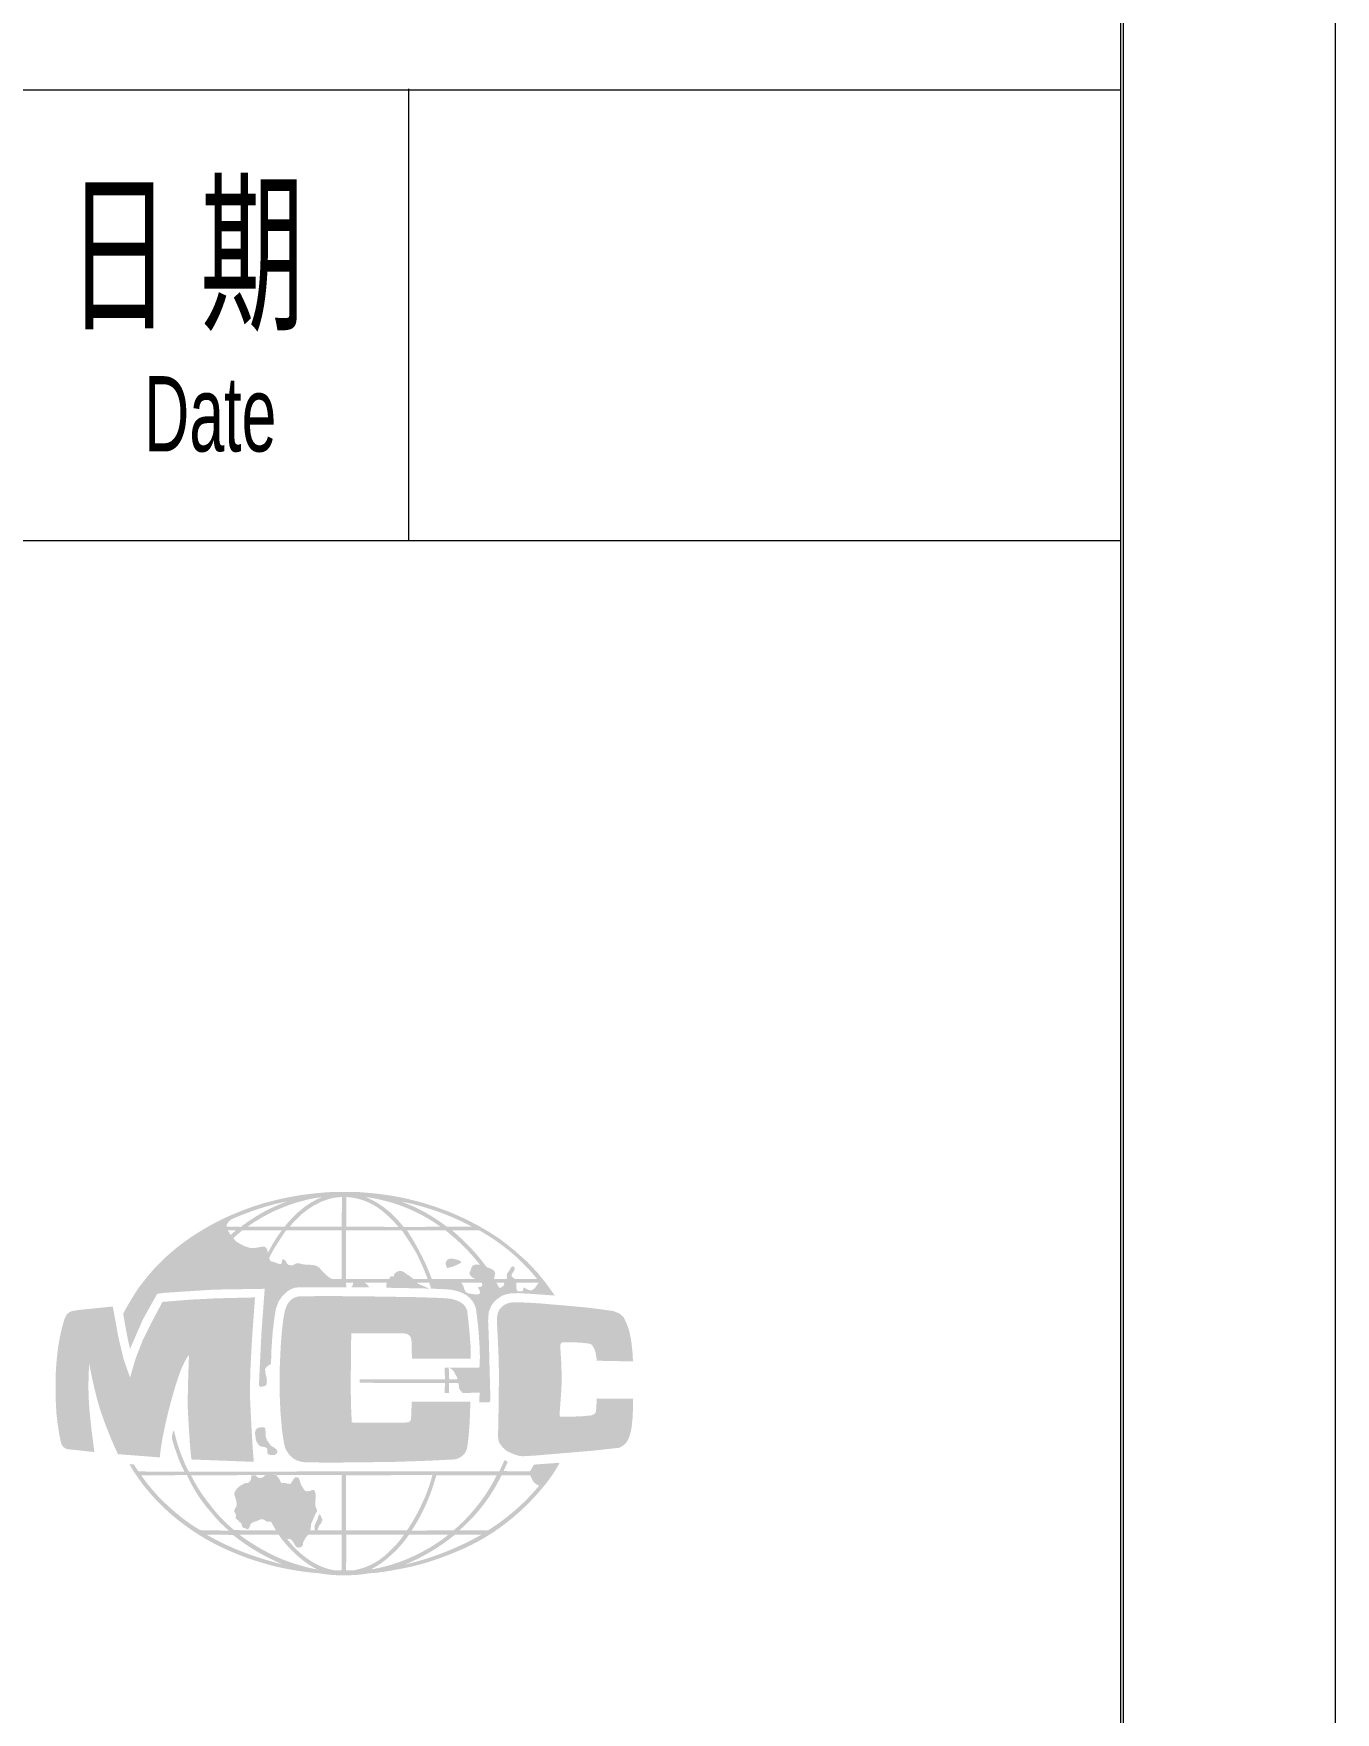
# Model space of a CAD drawing. Header units: millimetres. Extents: x 60 to 14975, y 125 to 10625.
# Drawn here: x 14213 to 14975, y 4784 to 5767 of the extents above; entities that cross this region are included whole.
import ezdxf

# ---------------------------------------------------------------- set-up
doc = ezdxf.new("R2010")
doc.units = ezdxf.units.MM
doc.linetypes.add('XKITLINE00', pattern=[0])
doc.layers.add('DrawingSheet', color=5, linetype='Continuous', lineweight=0)
doc.layers.add('OtherObjectType', color=1, linetype='Continuous', lineweight=0)
doc.styles.add('$TD_AUDIT_GENERATED_(1C8)', font='ARIAL.TTF')

# ---------------------------------------------------------------- blocks, each defined once
blk = doc.blocks.new('*A3')
at = {"layer": 'DrawingSheet', "color": 5, "linetype": 'XKITLINE00', "lineweight": 0}
blk.add_line((14975, 125), (14975, 10625), dxfattribs=at)
blk = doc.blocks.new('*A5')
at = {"layer": 'OtherObjectType'}
for color, points in [(7, [(14423.15, 5071.87), (14422.59, 5072.45), (14422.01, 5073.02), (14421.43, 5073.58), (14420.85, 5074.14), (14420.25, 5074.69), (14419.65, 5075.24), (14419.05, 5075.77), (14418.44, 5076.3), (14417.82, 5076.82), (14416.63, 5077.8), (14416.05, 5078.25), (14415.46, 5078.69), (14414.87, 5079.12), (14414.27, 5079.53), (14413.66, 5079.94), (14413.04, 5080.33), (14412.41, 5080.7), (14411.78, 5081.07), (14411.14, 5081.42), (14410.49, 5081.76), (14409.84, 5082.09), (14409.18, 5082.4), (14408.52, 5082.7), (14407.85, 5082.99), (14407.17, 5083.26), (14406.49, 5083.52), (14405.8, 5083.77), (14405.11, 5084), (14404.41, 5084.22), (14403.72, 5084.42), (14403.01, 5084.61), (14402.3, 5084.79), (14401.59, 5084.95), (14400.88, 5085.1), (14400.16, 5085.23), (14399.45, 5085.35), (14398.72, 5085.45), (14398, 5085.54), (14397.28, 5085.61), (14396.55, 5085.67), (14395.83, 5085.72), (14444.52, 5075.27), (14445.84, 5074.47), (14447.16, 5073.64), (14448.47, 5072.8), (14449.76, 5071.94), (14451.04, 5071.06), (14452.3, 5070.16), (14453.56, 5069.24), (14454.79, 5068.3), (14469.47, 5068.31), (14473.8, 5066.14), (14457.88, 5066.17), (14458.71, 5065.46), (14459.53, 5064.74), (14460.35, 5064.01), (14461.16, 5063.28), (14461.97, 5062.54), (14462.77, 5061.8), (14463.57, 5061.05), (14464.36, 5060.29), (14465.15, 5059.53), (14465.93, 5058.76), (14466.7, 5057.99), (14467.47, 5057.21), (14468.23, 5056.42), (14468.99, 5055.63), (14469.74, 5054.83), (14470.48, 5054.03), (14471.48, 5052.9), (14472.47, 5051.76), (14473.44, 5050.61), (14474.39, 5049.45), (14475.34, 5048.27), (14476.27, 5047.08), (14477.18, 5045.88), (14478.08, 5044.67), (14475.09, 5035.52), (14463.25, 5035.52), (14464.37, 5033.67), (14465.11, 5031.37), (14465.79, 5030.23), (14466.68, 5029.5), (14468.05, 5029.17), (14470.87, 5028.73), (14466.43, 5028.11), (14464.31, 5029.31), (14461.81, 5030.32), (14458.1, 5031.3), (14454.45, 5031.65), (14451.79, 5031.79), (14448.46, 5031.93), (14445.59, 5032), (14444.43, 5035.5), (14437.16, 5035.51), (14437.7, 5035.07), (14438.6, 5034.56), (14439.36, 5034.23), (14440.23, 5033.95), (14443.79, 5032.39), (14444.84, 5032.06), (14438.69, 5032.21), (14419.31, 5032.58), (14419.33, 5033.96), (14419.45, 5034.88), (14419.67, 5035.51), (14406.66, 5035.51), (14407.64, 5034.81), (14408.69, 5033.79), (14409.29, 5032.8), (14398.7, 5032.86), (14399.25, 5033.29), (14399.61, 5033.95), (14400, 5035.53), (14395.81, 5035.49), (14395.85, 5032.85), (14369.94, 5032.87), (14367.74, 5032.79), (14365.78, 5032.56), (14363.74, 5031.87), (14361.86, 5030.72), (14359.67, 5028.96), (14358.08, 5027.2), (14356.27, 5024.52), (14354.61, 5019.98), (14353.78, 5014.7), (14352.8, 5006.72), (14352.12, 4997.13), (14351.82, 4987.94), (14350.16, 4986.95), (14349.1, 4986.03), (14348.35, 4984.95), (14348.58, 4982.57), (14349.1, 4980.5), (14349.41, 4978.2), (14349.25, 4976.06), (14348.8, 4975.29), (14347.75, 4974.91), (14346.54, 4974.68), (14345.63, 4974.45), (14344.73, 4975.45), (14346.24, 5006.23), (14348.12, 5031.96), (14350, 5053), (14353.12, 5058.72), (14355.08, 5061.85), (14357.96, 5065.96), (14358.06, 5066.14), (14356.29, 5066.16), (14351.36, 5066.14), (14346.26, 5066.18), (14337.47, 5066.15), (14334.9, 5066.15), (14334.19, 5068.25), (14335.49, 5069.24), (14338.26, 5071.23), (14340.8, 5072.93), (14344.1, 5075.01), (14347.72, 5077.09), (14351.13, 5078.85), (14354.05, 5080.22), (14358.62, 5082.13), (14361.36, 5083.15), (14359.16, 5082.72), (14356.49, 5082.14), (14353.15, 5081.34), (14347.48, 5079.72), (14341.33, 5077.73), (14337.45, 5076.28), (14334.7, 5075.22), (14330.8, 5073.63), (14328.96, 5075.33), (14335.72, 5078.08), (14341.14, 5080.06), (14347.39, 5082.04), (14352.47, 5083.37), (14357.81, 5084.69), (14363.02, 5085.75), (14370, 5086.97), (14376.21, 5087.74), (14383.37, 5088.4), (14388.11, 5088.69), (14393.13, 5088.73), (14397.77, 5088.7), (14403.15, 5088.62), (14410.23, 5088.07), (14415.77, 5087.45), (14421.52, 5086.61), (14426.01, 5085.87), (14427.82, 5083.13), (14428.91, 5082.74), (14429.99, 5082.34), (14431.06, 5081.92), (14432.13, 5081.49), (14433.2, 5081.04), (14434.26, 5080.58), (14435.31, 5080.11), (14436.36, 5079.63), (14437.4, 5079.13), (14438.44, 5078.62), (14439.47, 5078.09), (14440.49, 5077.55), (14441.51, 5077), (14442.52, 5076.44), (14443.52, 5075.86), (14444.52, 5075.27), (14431.49, 5066.14), (14432.24, 5064.97), (14432.99, 5063.79), (14433.72, 5062.61), (14434.45, 5061.42), (14435.16, 5060.22), (14435.86, 5059.01), (14436.55, 5057.8), (14437.23, 5056.58), (14437.9, 5055.36), (14438.56, 5054.13), (14439.21, 5052.9), (14439.84, 5051.65), (14440.47, 5050.41), (14441.08, 5049.15), (14441.69, 5047.9), (14442.28, 5046.63), (14442.77, 5045.52), (14443.26, 5044.4), (14443.74, 5043.28), (14444.21, 5042.16), (14444.67, 5041.04), (14445.13, 5039.91), (14445.58, 5038.78), (14446.03, 5037.65), (14449.38, 5037.68), (14457.94, 5037.7), (14464.95, 5037.69), (14466.73, 5037.67), (14468.32, 5037.69), (14469.87, 5037.67), (14471.42, 5037.71), (14469.62, 5038.67), (14468.72, 5039.47), (14467.98, 5040.8), (14468.23, 5041.78), (14468.8, 5043.06), (14469.14, 5044.21), (14469.61, 5045.07), (14470.33, 5045.78), (14471.24, 5046.09), (14472.12, 5046.22), (14474.22, 5045.97), (14473.34, 5047.07), (14472.44, 5048.16), (14471.54, 5049.25), (14470.62, 5050.32), (14469.68, 5051.38), (14468.74, 5052.43), (14467.78, 5053.47), (14466.82, 5054.49), (14466.06, 5055.28), (14465.3, 5056.05), (14464.54, 5056.82), (14463.76, 5057.59), (14462.98, 5058.34), (14462.2, 5059.09), (14461.4, 5059.83), (14460.6, 5060.57), (14459.8, 5061.29), (14458.98, 5062.01), (14458.17, 5062.72), (14457.34, 5063.43), (14456.51, 5064.12), (14455.67, 5064.81), (14454.83, 5065.49), (14453.98, 5066.17), (14431.49, 5066.14), (14454.11, 5047.25), (14454.32, 5047.82), (14454.7, 5048.54), (14455.22, 5049.05), (14456.02, 5049.49), (14456.67, 5049.6), (14458.03, 5049.62), (14459.99, 5049.21), (14461.49, 5048.79), (14462.5, 5048.38), (14463.08, 5047.94), (14463.22, 5047.56), (14462.87, 5047.05), (14460.9, 5046.04), (14459.04, 5045.24), (14457.32, 5044.7), (14454.92, 5044.06), (14454.58, 5044.94), (14454.06, 5046.6), (14454.11, 5047.25), (14431.49, 5066.14), (14444.52, 5075.27), (14381.77, 5085.68), (14377.69, 5085.12), (14373.17, 5084.23), (14365.96, 5082.25), (14360.8, 5080.45), (14354.44, 5077.83), (14350.73, 5076), (14346.58, 5073.8), (14343.53, 5071.97), (14340.59, 5070.11), (14338.12, 5068.32), (14359.82, 5068.39), (14361.69, 5070.67), (14364.13, 5073.37), (14367.32, 5076.54), (14371.77, 5080.16), (14375.52, 5082.66), (14379.2, 5084.6), (14381.77, 5085.68), (14444.52, 5075.27), (14407.28, 5085.71), (14407.76, 5085.5), (14408.71, 5085.08), (14409.66, 5084.64), (14410.6, 5084.18), (14411.53, 5083.7), (14412.45, 5083.2), (14413.35, 5082.68), (14414.25, 5082.14), (14415.14, 5081.59), (14416.01, 5081.01), (14416.87, 5080.42), (14417.73, 5079.81), (14418.56, 5079.18), (14419.39, 5078.53), (14420.2, 5077.87), (14421, 5077.19), (14421.94, 5076.35), (14422.48, 5075.85), (14423.01, 5075.35), (14423.54, 5074.84), (14424.07, 5074.32), (14424.58, 5073.8), (14425.09, 5073.27), (14425.6, 5072.74), (14426.09, 5072.19), (14426.59, 5071.65), (14427.07, 5071.09), (14427.55, 5070.53), (14428.02, 5069.97), (14428.49, 5069.4), (14428.95, 5068.82), (14429.4, 5068.24), (14451.1, 5068.27), (14450.31, 5068.84), (14449.52, 5069.4), (14448.72, 5069.94), (14447.91, 5070.48), (14447.1, 5071.01), (14446.28, 5071.54), (14445.46, 5072.05), (14443.95, 5072.96), (14442.58, 5073.76), (14441.19, 5074.54), (14439.79, 5075.29), (14438.38, 5076.03), (14436.96, 5076.73), (14435.53, 5077.42), (14434.09, 5078.08), (14432.63, 5078.72), (14431.17, 5079.33), (14429.7, 5079.92), (14428.21, 5080.48), (14426.72, 5081.02), (14425.22, 5081.54), (14423.71, 5082.03), (14422.2, 5082.49), (14420.57, 5082.97), (14419.69, 5083.21), (14418.82, 5083.44), (14417.94, 5083.66), (14417.06, 5083.88), (14416.18, 5084.09), (14415.3, 5084.29), (14414.41, 5084.48), (14413.53, 5084.66), (14412.64, 5084.84), (14411.75, 5085), (14410.86, 5085.16), (14409.96, 5085.31), (14409.07, 5085.45), (14408.17, 5085.58), (14407.28, 5085.71), (14444.52, 5075.27), (14393.2, 5066.15), (14360.55, 5066.12), (14356.99, 5060.74), (14353.61, 5055.46), (14352.35, 5053.22), (14350.77, 5049.94), (14351.08, 5049.04), (14351.87, 5047.98), (14353.49, 5047.7), (14356.1, 5046.64), (14357.45, 5046.42), (14358.13, 5047.12), (14358.19, 5048.55), (14358.72, 5049.2), (14359.34, 5049.14), (14360.15, 5048.62), (14361.11, 5046.88), (14361.52, 5046.34), (14362.37, 5045.89), (14363.35, 5045.74), (14364.64, 5045.78), (14365.25, 5046.08), (14365.7, 5046.44), (14366.77, 5046.98), (14368.19, 5046.89), (14370.33, 5046.36), (14371.85, 5046.14), (14374.93, 5045.99), (14377.29, 5045.77), (14378.48, 5045.37), (14380.01, 5044.36), (14382.03, 5042.08), (14383.08, 5041), (14384.35, 5039.8), (14385.41, 5038.95), (14386.67, 5038.15), (14387.72, 5037.68), (14393.26, 5037.69), (14393.2, 5066.15), (14444.52, 5075.27), (14395.71, 5066.16), (14395.74, 5037.73), (14421, 5037.67), (14421.48, 5038.71), (14422.03, 5039.22), (14423.71, 5039.31), (14423.95, 5040.45), (14424.24, 5040.88), (14425.19, 5041.67), (14425.78, 5041.98), (14426.95, 5042.42), (14428.13, 5042.48), (14429.6, 5041.71), (14431.84, 5040.18), (14432.79, 5039.61), (14433.82, 5038.81), (14434.63, 5038.1), (14435.04, 5037.64), (14443.57, 5037.63), (14443.2, 5038.61), (14442.82, 5039.59), (14442.43, 5040.56), (14442.04, 5041.53), (14441.65, 5042.5), (14441.24, 5043.47), (14440.83, 5044.44), (14440.42, 5045.4), (14440, 5046.36), (14439.57, 5047.32), (14439.13, 5048.27), (14438.69, 5049.22), (14438.24, 5050.17), (14437.79, 5051.11), (14437.33, 5052.05), (14436.87, 5052.99), (14435.86, 5054.67), (14434.84, 5056.34), (14433.81, 5058), (14432.77, 5059.65), (14431.7, 5061.3), (14430.63, 5062.93), (14429.54, 5064.55), (14428.44, 5066.16), (14395.71, 5066.16), (14444.52, 5075.27), (14393.26, 5068.3), (14393.32, 5085.75), (14390.97, 5085.56), (14388.47, 5085.21), (14385.58, 5084.51), (14381.54, 5083.11), (14376.82, 5080.69), (14372.96, 5078.15), (14369.61, 5075.48), (14365, 5070.95), (14362.77, 5068.31), (14393.26, 5068.3), (14444.52, 5075.27), (14395.83, 5085.72), (14395.83, 5068.28), (14426.39, 5068.25), (14425.87, 5068.87), (14425.34, 5069.48), (14424.81, 5070.09), (14424.26, 5070.69), (14423.71, 5071.28)]), (5, [(14235.27, 5018.9), (14239.57, 5019.58), (14259.21, 5021.58), (14262.47, 5003.56), (14265.58, 4990.55), (14269.29, 4980.01), (14272.56, 4991.17), (14276.65, 5001.64), (14281.58, 5011.67), (14288.3, 5024.29), (14304.6, 5025.6), (14319.85, 5026.37), (14342.44, 5026.91), (14340.7, 5002.46), (14339.71, 4983.83), (14339.46, 4969.92), (14340.37, 4950.99), (14341.05, 4939.51), (14341.74, 4930.58), (14305.19, 4931.97), (14304.35, 4940.9), (14303.6, 4952.29), (14303.06, 4962.69), (14303.14, 4971.92), (14303.29, 4977.91), (14303.73, 4991.32), (14303.75, 4993.05), (14303.25, 4992.5), (14302.68, 4991.71), (14301.92, 4990.45), (14300.9, 4988.47), (14299.54, 4985.53), (14298.1, 4981.83), (14295.69, 4974.54), (14293.76, 4967.79), (14291.71, 4959.98), (14290.12, 4953.3), (14288.27, 4944.37), (14287.19, 4937.71), (14286.76, 4933.19), (14262.18, 4935.06), (14258.33, 4943.75), (14254.62, 4953.05), (14251.95, 4960.66), (14250.19, 4966.7), (14248.78, 4972.17), (14247.21, 4978.94), (14245.31, 4988.28), (14244.91, 4975.92), (14245.02, 4968.96), (14245.51, 4960.99), (14246.7, 4949.72), (14248.38, 4936.33), (14240.57, 4937.18), (14236.3, 4937.62), (14232.18, 4938.06), (14231.2, 4938.56), (14230.66, 4939), (14229.89, 4939.79), (14229.06, 4941.02), (14227.81, 4946.81), (14226.85, 4953.04), (14226.18, 4959.07), (14225.79, 4966.61), (14225.65, 4972.41), (14225.66, 4978.01), (14225.72, 4981.11), (14225.93, 4985.18), (14226.22, 4988.8), (14226.57, 4992.55), (14226.8, 4994.56), (14227.24, 4998.11), (14227.69, 5000.78), (14228.12, 5003.12), (14228.91, 5006.89), (14229.44, 5009.09), (14230.03, 5011.24), (14231.1, 5014.84), (14232.34, 5017.04), (14233.78, 5018.22)]), (5, [(14434.23, 4996.81), (14434.13, 5000.59), (14433.94, 5002.6), (14433.67, 5003.45), (14433.25, 5004.13), (14432.73, 5004.7), (14432.04, 5005.17), (14431.27, 5005.53), (14430.27, 5005.76), (14428.97, 5005.84), (14420.12, 5005.8), (14398.95, 5005.84), (14398.64, 4999.47), (14398.5, 4972.9), (14398.68, 4963.27), (14399.09, 4953.64), (14403.91, 4953.57), (14412.17, 4953.52), (14425, 4953.5), (14429.73, 4953.59), (14432.21, 4953.67), (14433.21, 4954.37), (14433.76, 4955.34), (14434.04, 4959.25), (14434.13, 4965.77), (14468.57, 4965.81), (14468.13, 4953.55), (14467.59, 4946.38), (14467.06, 4941.63), (14466.39, 4937.69), (14465.27, 4935.61), (14463.67, 4933.94), (14461.53, 4932.63), (14459.39, 4932), (14443.62, 4931.23), (14425.15, 4930.59), (14410.21, 4930.37), (14384.44, 4930.09), (14370.13, 4930.42), (14366.84, 4931.46), (14364.65, 4932.72), (14362.51, 4934.71), (14361.27, 4936.57), (14360.11, 4938.65), (14359.39, 4941.54), (14358.24, 4949.48), (14357.39, 4959.36), (14356.85, 4970.98), (14356.85, 4983.4), (14357.35, 4995.03), (14357.64, 5000.35), (14358.02, 5005.01), (14358.63, 5010.99), (14359.14, 5014.84), (14359.45, 5016.54), (14359.92, 5018.89), (14360.37, 5020.45), (14360.95, 5021.95), (14361.73, 5023.36), (14362.71, 5024.65), (14363.78, 5025.68), (14365.06, 5026.53), (14366.53, 5027.19), (14368.45, 5027.59), (14382.7, 5027.67), (14400.89, 5027.62), (14420.2, 5027.33), (14439.06, 5027.01), (14452, 5026.56), (14456.97, 5026.15), (14460.64, 5025.13), (14462.78, 5024.08), (14464.44, 5022.9), (14465.85, 5021.13), (14466.71, 5019.1), (14467.98, 5007.35), (14468.78, 4996.65), (14468.81, 4991.02), (14447.7, 4991), (14434.32, 4991)]), (7, [(14479.29, 5004.6), (14480.27, 4967.4), (14480.01, 4965.58), (14473.86, 4985.77), (14474.12, 4991.62), (14474.02, 4996.74), (14473.64, 5002.89), (14473.39, 5006.49), (14472.91, 5011.28), (14471.9, 5019.77), (14479.29, 5018.33), (14478.93, 5013.24)]), (5, [(14541.76, 4994.99), (14540.99, 4997.03), (14540.02, 4998.65), (14539.34, 4999.34), (14538.45, 4999.78), (14537.55, 4999.92), (14533.94, 5000.32), (14528.87, 5000.64), (14523.46, 5000.67), (14522.12, 5000.5), (14521.59, 4999.96), (14521.11, 4999.09), (14521.8, 4988), (14522.03, 4979.56), (14521.82, 4972.69), (14520.9, 4960.24), (14520.75, 4957.89), (14521.03, 4957.2), (14522.12, 4956.96), (14523.36, 4957.01), (14533.17, 4957.2), (14539.43, 4957.79), (14541.06, 4958.52), (14541.78, 4959.34), (14542.06, 4960.22), (14542.26, 4961.77), (14542.54, 4967.69), (14563.79, 4967.64), (14563.74, 4961.3), (14563.51, 4956.29), (14562.93, 4950.58), (14562.37, 4947.91), (14561.39, 4944.58), (14559.73, 4941.64), (14557.92, 4940.1), (14555.82, 4938.83), (14540.88, 4937.18), (14506.19, 4934.24), (14499.4, 4933.86), (14497.2, 4934.05), (14493.93, 4935.07), (14489.97, 4936.86), (14487.52, 4938.97), (14485.57, 4941.58), (14484.94, 4943.5), (14484.75, 4945.61), (14485.15, 4965.88), (14485.27, 4983.23), (14484.99, 4994.31), (14484.52, 5004.49), (14484.13, 5011.82), (14484.21, 5015.73), (14484.8, 5018.21), (14485.62, 5019.88), (14486.96, 5021.4), (14488.61, 5022.64), (14490.46, 5023.44), (14492.35, 5023.92), (14494.47, 5024.12), (14497.3, 5024.08), (14508.35, 5023.47), (14523.23, 5022.21), (14536.6, 5020.99), (14545.47, 5019.89), (14552.18, 5018.92), (14555.78, 5017.53), (14558.26, 5015.39), (14560.54, 5010.39), (14561.74, 5006.63), (14562.86, 5000.49), (14563.36, 4995.99), (14563.61, 4992.72), (14563.73, 4989.4), (14542.56, 4989.83), (14542.4, 4991.52)]), (7, [(14453.63, 4978.95), (14453.52, 4985.76), (14455.9, 4985.74), (14456.15, 4978.92), (14456.08, 4970.98), (14453.55, 4970.95), (14453.62, 4976.8), (14403.74, 4976.88), (14403.74, 4978.95)]), (7, [(14456.12, 4976.76), (14456.15, 4978.92), (14460.96, 4978.93), (14460.9, 4979.62), (14460.75, 4980.17), (14459.61, 4982.02), (14459.13, 4983.15), (14458.27, 4984.26), (14457.7, 4984.76), (14457.01, 4985.25), (14456.04, 4985.74), (14457.8, 4985.75), (14473.86, 4985.77), (14480.01, 4965.58), (14476.81, 4965.42), (14473.85, 4965.36), (14473.91, 4971.05), (14463.94, 4970.97), (14462.83, 4972.23), (14462.32, 4972.97), (14461.86, 4973.85), (14461.8, 4975.12), (14461.53, 4976.76)]), (7, [(14301.01, 4924.88), (14300.71, 4925.84), (14299.47, 4928.26), (14297.77, 4932.16), (14296.68, 4935.34), (14295.48, 4938.62), (14294.16, 4942.99), (14293.81, 4943.97), (14293.78, 4945.05), (14294.34, 4948.24), (14294.65, 4948.59), (14295.16, 4948.4), (14295.51, 4946.87), (14295.89, 4945.34), (14296.29, 4943.83), (14296.72, 4942.31), (14297.17, 4940.81), (14297.65, 4939.32), (14298.15, 4937.83), (14298.67, 4936.35), (14299.21, 4934.88), (14299.78, 4933.42), (14300.37, 4931.96), (14300.99, 4930.52), (14301.62, 4929.09), (14302.28, 4927.67), (14302.97, 4926.26), (14303.67, 4924.86), (14304.99, 4922.75), (14305.56, 4921.61), (14306.15, 4920.47), (14306.75, 4919.35), (14307.37, 4918.23), (14308, 4917.12), (14308.65, 4916.03), (14309.32, 4914.94), (14310, 4913.86), (14310.7, 4912.79), (14311.41, 4911.74), (14312.14, 4910.69), (14312.88, 4909.66), (14313.64, 4908.63), (14314.41, 4907.62), (14315.2, 4906.62), (14316, 4905.63), (14327.23, 4890.27), (14326.56, 4890.83), (14325.9, 4891.4), (14325.24, 4891.99), (14324.6, 4892.58), (14323.95, 4893.17), (14323.32, 4893.78), (14322.69, 4894.39), (14322.07, 4895.02), (14321.46, 4895.64), (14320.86, 4896.28), (14320.26, 4896.93), (14319.67, 4897.58), (14319.09, 4898.24), (14318.52, 4898.9), (14317.96, 4899.57), (14317.4, 4900.25), (14316.84, 4900.88), (14316.28, 4901.51), (14315.72, 4902.15), (14315.17, 4902.79), (14314.63, 4903.44), (14314.1, 4904.1), (14313.57, 4904.76), (14313.05, 4905.42), (14312.54, 4906.09), (14312.03, 4906.77), (14311.53, 4907.45), (14311.03, 4908.13), (14310.54, 4908.82), (14310.06, 4909.52), (14309.59, 4910.22), (14309.12, 4910.92), (14308.66, 4911.63), (14308.21, 4912.35), (14307.76, 4913.07), (14307.32, 4913.79), (14306.89, 4914.52), (14306.47, 4915.25), (14306.05, 4915.99), (14305.64, 4916.73), (14305.24, 4917.48), (14304.84, 4918.22), (14304.45, 4918.98), (14304.07, 4919.73), (14303.7, 4920.5), (14303.34, 4921.26), (14302.98, 4922.03), (14302.63, 4922.8), (14275.84, 4922.7), (14276.75, 4921.41), (14277.67, 4920.13), (14278.61, 4918.87), (14279.57, 4917.62), (14280.55, 4916.39), (14281.55, 4915.17), (14282.57, 4913.97), (14283.61, 4912.79), (14284.66, 4911.62), (14285.73, 4910.46), (14286.82, 4909.33), (14287.92, 4908.21), (14289.05, 4907.11), (14290.19, 4906.03), (14291.34, 4904.96), (14292.51, 4903.92), (14293.54, 4902.97), (14294.59, 4902.04), (14295.64, 4901.12), (14296.71, 4900.22), (14297.79, 4899.33), (14298.88, 4898.46), (14299.98, 4897.6), (14301.09, 4896.76), (14302.21, 4895.93), (14303.35, 4895.11), (14304.49, 4894.31), (14305.64, 4893.53), (14306.81, 4892.76), (14307.98, 4892.01), (14309.17, 4891.28), (14310.36, 4890.56), (14299.35, 4895), (14298.74, 4895.46), (14297.52, 4896.39), (14296.32, 4897.35), (14295.13, 4898.32), (14293.95, 4899.31), (14292.79, 4900.32), (14291.65, 4901.35), (14290.52, 4902.39), (14289.38, 4903.47), (14288.22, 4904.58), (14287.08, 4905.7), (14285.96, 4906.84), (14284.85, 4907.99), (14283.75, 4909.16), (14282.67, 4910.35), (14281.61, 4911.54), (14280.12, 4913.24), (14279.18, 4914.36), (14278.25, 4915.48), (14277.35, 4916.62), (14276.46, 4917.78), (14275.59, 4918.95), (14274.74, 4920.13), (14273.91, 4921.33), (14273.24, 4922.26), (14272.58, 4923.21), (14271.95, 4924.17), (14271.33, 4925.14), (14270.72, 4926.12), (14270.13, 4927.11), (14269.57, 4928.11), (14269.01, 4929.12), (14269.09, 4929.27), (14271.32, 4929.09), (14271.69, 4928.72), (14274.23, 4924.93)]), (7, [(14344.8, 4950.62), (14345.88, 4950.78), (14347.7, 4950.82), (14348.13, 4950.62), (14348.44, 4950.11), (14348.58, 4948.89), (14348.67, 4947.67), (14348.68, 4945.74), (14348.91, 4944.72), (14349.63, 4943.05), (14351.76, 4940.05), (14352.83, 4939.34), (14353.91, 4938.79), (14355, 4937.88), (14355.6, 4936.7), (14355.23, 4935.64), (14354.76, 4935.09), (14354.14, 4934.7), (14353.45, 4934.52), (14352.28, 4934.5), (14350.96, 4934.72), (14350.13, 4935.09), (14349.76, 4935.56), (14349.65, 4936.17), (14349.67, 4937.86), (14349.45, 4938.36), (14349.04, 4938.87), (14347.34, 4939.41), (14346.12, 4939.56), (14345.26, 4939.82), (14344.41, 4940.84), (14343.71, 4941.79), (14343.21, 4942.65), (14342.9, 4943.72), (14342.78, 4945.05), (14342.55, 4946.53), (14342.53, 4947.95), (14342.76, 4948.93), (14343.19, 4949.78), (14344.06, 4950.35)]), (7, [(14443.71, 4914.44), (14444.08, 4915.48), (14444.43, 4916.52), (14444.78, 4917.57), (14445.11, 4918.62), (14445.43, 4919.67), (14445.74, 4920.73), (14446.03, 4921.79), (14446.31, 4922.86), (14395.77, 4922.68), (14395.8, 4890.44), (14431.4, 4890.45), (14510.72, 4915.29), (14510.16, 4914.63), (14509.04, 4913.32), (14507.91, 4912.01), (14506.75, 4910.73), (14505.59, 4909.46), (14504.4, 4908.2), (14503.2, 4906.96), (14501.99, 4905.73), (14500.76, 4904.53), (14499.51, 4903.33), (14498.25, 4902.16), (14496.97, 4901), (14495.68, 4899.85), (14494.38, 4898.73), (14493.06, 4897.62), (14491.73, 4896.52), (14490.29, 4895.37), (14489.51, 4894.77), (14488.73, 4894.16), (14487.94, 4893.57), (14487.15, 4892.98), (14486.36, 4892.4), (14485.56, 4891.83), (14484.76, 4891.26), (14483.95, 4890.7), (14483.14, 4890.14), (14482.32, 4889.59), (14481.5, 4889.05), (14480.67, 4888.51), (14479.85, 4887.98), (14479.01, 4887.46), (14478.17, 4886.94), (14477.33, 4886.43), (14476.49, 4885.93), (14475.64, 4885.44), (14474.79, 4884.95), (14473.93, 4884.46), (14473.07, 4883.99), (14472.21, 4883.52), (14471.34, 4883.06), (14470.47, 4882.6), (14469.59, 4882.15), (14468.72, 4881.71), (14467.84, 4881.28), (14466.95, 4880.85), (14466.06, 4880.43), (14465.17, 4880.02), (14464.28, 4879.61), (14462.84, 4878.99), (14461.4, 4878.37), (14459.95, 4877.76), (14458.5, 4877.16), (14457.04, 4876.57), (14455.58, 4875.99), (14454.12, 4875.43), (14452.65, 4874.87), (14450.9, 4874.22), (14449.13, 4873.6), (14447.36, 4872.99), (14445.58, 4872.41), (14443.79, 4871.85), (14441.99, 4871.31), (14440.19, 4870.8), (14438.39, 4870.31), (14436.57, 4869.84), (14434.76, 4869.39), (14432.93, 4868.97), (14431.11, 4868.57), (14429.27, 4868.19), (14427.43, 4867.83), (14425.59, 4867.5), (14423.75, 4867.19), (14422.84, 4867.01), (14421.94, 4866.84), (14421.03, 4866.67), (14420.13, 4866.52), (14419.22, 4866.37), (14418.31, 4866.23), (14417.39, 4866.1), (14416.48, 4865.97), (14415.57, 4865.86), (14414.65, 4865.75), (14413.74, 4865.66), (14412.82, 4865.57), (14411.9, 4865.49), (14410.99, 4865.42), (14410.07, 4865.35), (14409.15, 4865.3), (14407.84, 4865.06), (14406.53, 4864.86), (14405.21, 4864.68), (14403.89, 4864.53), (14402.57, 4864.4), (14401.24, 4864.3), (14399.91, 4864.23), (14398.59, 4864.18), (14397.41, 4864.13), (14396.23, 4864.09), (14395.06, 4864.07), (14393.88, 4864.07), (14392.71, 4864.09), (14391.53, 4864.12), (14390.36, 4864.16), (14389.18, 4864.23), (14388.01, 4864.3), (14386.84, 4864.4), (14385.67, 4864.51), (14384.5, 4864.64), (14383.33, 4864.79), (14382.16, 4864.95), (14381, 4865.13), (14379.84, 4865.32), (14393.27, 4866.97), (14393.28, 4887.87), (14373.6, 4887.89), (14374.73, 4890.45), (14377.49, 4890.43), (14377.32, 4892.67), (14377.49, 4893.64), (14377.85, 4894.59), (14378.66, 4896.03), (14379.09, 4897.03), (14379.29, 4898.08), (14379.61, 4898.95), (14379.94, 4899.52), (14380.2, 4899.77), (14380.49, 4899.69), (14380.85, 4899.15), (14381.3, 4897.94), (14381.9, 4897.08), (14381.88, 4896.5), (14381.66, 4895.8), (14381.03, 4894.48), (14380.1, 4893.33), (14379.47, 4891.95), (14379.09, 4890.45), (14393.28, 4890.46), (14393.27, 4922.82), (14354.98, 4922.79), (14354.79, 4923.05), (14349.46, 4922.79), (14304.99, 4922.75), (14303.67, 4924.86), (14485.53, 4925.04), (14488.65, 4931.71), (14490.45, 4930.46), (14487.91, 4925.13), (14503.43, 4925.04), (14505.81, 4928.96), (14520.84, 4930.05), (14520.3, 4929.06), (14519.75, 4928.09), (14519.18, 4927.12), (14518.6, 4926.16), (14518.01, 4925.2), (14517.41, 4924.26), (14516.8, 4923.32), (14516.17, 4922.39), (14515.53, 4921.47), (14514.88, 4920.56), (14514.21, 4919.66), (14513.54, 4918.77), (14512.85, 4917.89), (14512.15, 4917.01), (14511.44, 4916.15), (14510.72, 4915.29), (14459.55, 4887.92), (14458.71, 4887.25), (14457.87, 4886.58), (14457.02, 4885.92), (14456.17, 4885.26), (14455.31, 4884.62), (14454.45, 4883.98), (14453.58, 4883.35), (14452.7, 4882.73), (14451.82, 4882.12), (14450.94, 4881.52), (14450.04, 4880.92), (14449.15, 4880.33), (14448.24, 4879.76), (14447.34, 4879.18), (14446.42, 4878.62), (14445.51, 4878.07), (14444.58, 4877.52), (14443.65, 4876.99), (14442.72, 4876.46), (14441.79, 4875.94), (14440.84, 4875.43), (14439.9, 4874.93), (14438.95, 4874.43), (14437.99, 4873.95), (14437.03, 4873.47), (14436.07, 4873.01), (14435.1, 4872.55), (14434.13, 4872.1), (14433.15, 4871.66), (14432.17, 4871.23), (14431.19, 4870.81), (14430.2, 4870.4), (14431.66, 4870.75), (14433.12, 4871.11), (14434.58, 4871.48), (14436.03, 4871.87), (14437.48, 4872.27), (14438.93, 4872.69), (14440.38, 4873.11), (14441.81, 4873.55), (14443.25, 4874.01), (14444.68, 4874.47), (14446.11, 4874.95), (14447.53, 4875.44), (14448.95, 4875.94), (14450.37, 4876.46), (14451.78, 4876.99), (14453.18, 4877.53), (14454.58, 4878.08), (14455.98, 4878.65), (14457.37, 4879.23), (14458.76, 4879.82), (14460.14, 4880.42), (14461.51, 4881.04), (14462.88, 4881.67), (14464.25, 4882.31), (14465.61, 4882.96), (14466.96, 4883.62), (14468.31, 4884.3), (14469.65, 4884.99), (14470.99, 4885.69), (14472.32, 4886.4), (14473.64, 4887.12), (14474.96, 4887.86), (14459.55, 4887.92), (14510.72, 4915.29), (14429.69, 4887.86), (14395.85, 4887.89), (14395.82, 4867.02), (14399.94, 4867.02), (14400.66, 4867.14), (14401.37, 4867.28), (14402.08, 4867.43), (14402.78, 4867.59), (14403.48, 4867.77), (14404.18, 4867.96), (14404.88, 4868.16), (14405.57, 4868.38), (14406.26, 4868.61), (14406.94, 4868.85), (14407.62, 4869.11), (14408.29, 4869.38), (14408.96, 4869.66), (14409.62, 4869.96), (14410.28, 4870.27), (14410.93, 4870.59), (14411.57, 4870.93), (14412.21, 4871.27), (14412.84, 4871.63), (14413.47, 4872), (14414.08, 4872.39), (14414.69, 4872.78), (14415.3, 4873.19), (14415.89, 4873.61), (14416.48, 4874.04), (14417.06, 4874.48), (14417.63, 4874.93), (14418.19, 4875.4), (14418.74, 4875.87), (14419.28, 4876.36), (14419.82, 4876.85), (14420.34, 4877.36), (14420.99, 4877.95), (14421.64, 4878.55), (14422.27, 4879.16), (14422.9, 4879.78), (14423.51, 4880.41), (14424.12, 4881.04), (14424.72, 4881.69), (14425.31, 4882.34), (14425.89, 4883), (14426.46, 4883.67), (14427.03, 4884.35), (14427.58, 4885.04), (14428.12, 4885.73), (14428.66, 4886.43), (14429.18, 4887.14), (14429.69, 4887.86), (14510.72, 4915.29), (14455.66, 4887.9), (14432.62, 4887.92), (14432.03, 4887.07), (14431.43, 4886.22), (14430.81, 4885.39), (14430.17, 4884.56), (14429.53, 4883.75), (14428.87, 4882.94), (14428.2, 4882.15), (14427.52, 4881.37), (14426.82, 4880.6), (14426.11, 4879.84), (14425.39, 4879.09), (14424.66, 4878.35), (14423.91, 4877.63), (14423.16, 4876.92), (14422.39, 4876.22), (14421.61, 4875.53), (14420.97, 4874.94), (14420.31, 4874.35), (14419.64, 4873.78), (14418.97, 4873.22), (14418.28, 4872.67), (14417.59, 4872.14), (14416.88, 4871.62), (14416.17, 4871.11), (14415.44, 4870.61), (14414.71, 4870.13), (14413.97, 4869.66), (14413.22, 4869.2), (14412.46, 4868.76), (14411.7, 4868.33), (14410.93, 4867.91), (14410.15, 4867.51), (14411.01, 4867.65), (14411.86, 4867.81), (14412.71, 4867.97), (14413.57, 4868.14), (14414.42, 4868.31), (14415.27, 4868.5), (14416.11, 4868.69), (14416.96, 4868.89), (14417.8, 4869.1), (14418.64, 4869.31), (14419.48, 4869.53), (14420.32, 4869.76), (14421.16, 4870), (14421.99, 4870.25), (14422.82, 4870.5), (14423.65, 4870.76), (14424.48, 4871.03), (14425.3, 4871.3), (14426.12, 4871.59), (14426.94, 4871.88), (14427.76, 4872.18), (14428.57, 4872.48), (14429.38, 4872.8), (14430.19, 4873.12), (14431, 4873.44), (14431.8, 4873.78), (14432.6, 4874.12), (14433.4, 4874.47), (14434.19, 4874.83), (14434.98, 4875.19), (14435.77, 4875.56), (14437.82, 4876.56), (14439.08, 4877.19), (14440.33, 4877.84), (14441.57, 4878.51), (14442.81, 4879.2), (14444.03, 4879.9), (14445.24, 4880.62), (14446.44, 4881.36), (14447.63, 4882.12), (14448.82, 4882.9), (14449.99, 4883.69), (14451.14, 4884.5), (14452.29, 4885.32), (14453.43, 4886.16), (14454.55, 4887.02), (14455.66, 4887.9), (14510.72, 4915.29), (14448.58, 4922.74), (14448.29, 4921.67), (14447.99, 4920.59), (14447.68, 4919.52), (14447.36, 4918.46), (14447.03, 4917.39), (14446.69, 4916.33), (14446.34, 4915.28), (14445.97, 4914.22), (14445.6, 4913.18), (14445.22, 4912.13), (14444.82, 4911.09), (14444.42, 4910.05), (14444, 4909.02), (14443.58, 4907.99), (14443.14, 4906.97), (14442.69, 4905.95), (14442.24, 4904.93), (14441.77, 4903.92), (14441.29, 4902.92), (14440.81, 4901.92), (14440.31, 4900.92), (14439.8, 4899.93), (14439.29, 4898.95), (14438.76, 4897.97), (14438.23, 4897), (14437.68, 4896.03), (14437.12, 4895.07), (14436.56, 4894.11), (14435.98, 4893.16), (14435.4, 4892.22), (14434.81, 4891.28), (14434.2, 4890.34), (14478.83, 4890.43), (14479.88, 4891.1), (14480.92, 4891.77), (14481.96, 4892.46), (14482.99, 4893.16), (14484.02, 4893.86), (14485.04, 4894.58), (14486.05, 4895.31), (14487.05, 4896.05), (14488.05, 4896.8), (14489.04, 4897.55), (14490.02, 4898.32), (14491, 4899.1), (14491.96, 4899.89), (14492.92, 4900.68), (14493.87, 4901.49), (14494.82, 4902.31), (14495.75, 4903.13), (14496.68, 4903.97), (14497.6, 4904.81), (14498.51, 4905.66), (14499.42, 4906.52), (14500.31, 4907.39), (14501.2, 4908.27), (14502.07, 4909.16), (14502.94, 4910.06), (14503.8, 4910.97), (14504.66, 4911.88), (14505.5, 4912.8), (14506.33, 4913.74), (14507.16, 4914.68), (14507.97, 4915.62), (14508.78, 4916.58), (14507.02, 4917.52), (14506.09, 4918.27), (14505.12, 4919.33), (14504.93, 4919.93), (14503.57, 4922.68), (14486.79, 4922.77), (14486.67, 4922.5), (14486.1, 4921.35), (14485.52, 4920.21), (14484.93, 4919.08), (14484.32, 4917.96), (14483.7, 4916.85), (14483.06, 4915.74), (14482.41, 4914.64), (14481.75, 4913.55), (14481.07, 4912.47), (14480.38, 4911.4), (14479.68, 4910.34), (14478.96, 4909.28), (14478.23, 4908.24), (14477.49, 4907.2), (14476.73, 4906.18), (14475.96, 4905.16), (14475.18, 4904.16), (14474.39, 4903.16), (14473.58, 4902.18), (14472.76, 4901.21), (14471.93, 4900.24), (14471.09, 4899.29), (14470.23, 4898.35), (14469.36, 4897.42), (14468.49, 4896.5), (14467.6, 4895.59), (14466.69, 4894.7), (14465.78, 4893.81), (14464.86, 4892.94), (14463.92, 4892.08), (14462.98, 4891.23), (14462.02, 4890.4), (14458.63, 4890.39), (14459.61, 4891.23), (14460.58, 4892.09), (14461.54, 4892.95), (14462.48, 4893.83), (14463.42, 4894.72), (14464.34, 4895.63), (14465.25, 4896.54), (14466.15, 4897.46), (14467.04, 4898.4), (14467.92, 4899.35), (14468.79, 4900.31), (14469.64, 4901.28), (14470.48, 4902.26), (14471.31, 4903.25), (14472.13, 4904.26), (14472.94, 4905.27), (14473.73, 4906.29), (14474.51, 4907.32), (14475.28, 4908.37), (14476.03, 4909.42), (14476.77, 4910.48), (14477.5, 4911.55), (14478.21, 4912.63), (14478.91, 4913.72), (14479.6, 4914.82), (14480.28, 4915.93), (14480.94, 4917.04), (14481.58, 4918.17), (14482.22, 4919.3), (14482.83, 4920.44), (14483.44, 4921.59), (14484.03, 4922.74), (14448.58, 4922.74), (14510.72, 4915.29), (14431.4, 4890.45), (14432.04, 4891.39), (14432.67, 4892.34), (14433.29, 4893.29), (14433.9, 4894.25), (14434.5, 4895.22), (14435.08, 4896.2), (14435.66, 4897.18), (14436.22, 4898.17), (14436.78, 4899.17), (14437.32, 4900.17), (14437.85, 4901.18), (14438.37, 4902.2), (14438.87, 4903.22), (14439.37, 4904.25), (14439.85, 4905.28), (14440.33, 4906.32), (14440.79, 4907.32), (14441.24, 4908.32), (14441.68, 4909.33), (14442.11, 4910.34), (14442.53, 4911.36), (14442.94, 4912.38), (14443.33, 4913.41)]), (7, [(14369.41, 4917.04), (14370.26, 4915.78), (14370.92, 4914.67), (14371.63, 4913.78), (14372.36, 4913.43), (14373.21, 4913.31), (14374.77, 4913.58), (14376.07, 4914.11), (14376.88, 4914.03), (14377.38, 4913.47), (14377.85, 4912.28), (14377.97, 4910.86), (14377.91, 4908.7), (14377.73, 4907.24), (14377.71, 4905.94), (14377.83, 4904.55), (14378.42, 4903.22), (14378.86, 4901.84), (14378.66, 4901.34), (14377.97, 4900.34), (14376.92, 4897.94), (14375.2, 4893.91), (14375.2, 4892.92), (14375.06, 4891.69), (14374.73, 4890.45), (14373.6, 4887.89), (14372.26, 4886.34), (14371.2, 4884.48), (14370.63, 4883.28), (14370.65, 4882.3), (14370.46, 4881.65), (14369.92, 4881.08), (14369.23, 4880.61), (14368.26, 4880.33), (14367.24, 4880.43), (14366.55, 4880.8), (14366.14, 4881.38), (14365.21, 4882.94), (14364.37, 4884.25), (14363.58, 4885.09), (14363.02, 4885.34), (14361.72, 4885.31), (14354.72, 4890.43), (14351.88, 4895.43), (14351.43, 4895.55), (14350.03, 4895.49), (14349.04, 4895.73), (14347.6, 4896.69), (14346.99, 4896.91), (14346.28, 4896.97), (14345.67, 4896.83), (14344.85, 4896.43), (14343.81, 4896.03), (14341.17, 4895.14), (14340.38, 4894.65), (14339.82, 4893.93), (14338.93, 4891.71), (14338.56, 4891.24), (14338.14, 4891.1), (14337.83, 4891.15), (14336.55, 4891.79), (14335.7, 4891.82), (14335.08, 4892.53), (14334.82, 4893.06), (14334.42, 4894.78), (14334.18, 4894.97), (14333.44, 4895.2), (14333.01, 4895.55), (14332.81, 4896.25), (14332.13, 4896.64), (14331.24, 4897.33), (14331.12, 4898.26), (14331.27, 4898.8), (14331.12, 4900.07), (14330.46, 4901.17), (14330.23, 4901.85), (14330.45, 4902.42), (14330.78, 4903.38), (14331.33, 4903.97), (14331.74, 4904.79), (14331.77, 4905.38), (14331.58, 4907.25), (14330.85, 4909.99), (14330.33, 4911.53), (14330.27, 4911.98), (14330.44, 4912.61), (14331.29, 4914.13), (14331.65, 4914.61), (14332.28, 4915.3), (14333.95, 4916.7), (14335.95, 4917.66), (14336.24, 4917.97), (14337.12, 4918.19), (14337.92, 4918.19), (14338.58, 4918.36), (14339.18, 4918.82), (14339.5, 4919.2), (14340.03, 4920.14), (14340.22, 4921.18), (14340.22, 4922.14), (14340.48, 4922.67), (14343.02, 4922.7), (14343.1, 4922.52), (14343.31, 4922.19), (14343.57, 4921.89), (14343.87, 4921.63), (14344.21, 4921.42), (14344.57, 4921.27), (14344.95, 4921.18), (14345.34, 4921.14), (14345.94, 4921.16), (14346.33, 4921.23), (14346.71, 4921.35), (14347.07, 4921.54), (14347.4, 4921.77), (14347.69, 4922.05), (14347.94, 4922.37), (14348.14, 4922.72), (14349.46, 4922.79), (14354.98, 4922.79), (14355.58, 4921.94), (14356.68, 4920.56), (14357.29, 4919.2), (14357.75, 4918.42), (14358.26, 4918.09), (14359.98, 4918.19), (14361.36, 4917.86), (14362.9, 4917.6), (14363.35, 4917.84), (14364.31, 4919.22), (14365.06, 4920.49), (14365.89, 4921.44), (14366.9, 4921.5), (14367.65, 4921.38), (14368.34, 4920.58)]), (7, [(14363.52, 4882.61), (14362.82, 4883.43), (14362.48, 4883.84), (14361.82, 4884.68), (14361.16, 4885.53), (14354.72, 4890.43), (14356.33, 4887.84), (14333.41, 4887.84), (14329.52, 4887.81), (14314.19, 4887.86), (14315.51, 4887.12), (14316.83, 4886.39), (14318.16, 4885.67), (14319.49, 4884.96), (14320.84, 4884.27), (14322.19, 4883.59), (14323.54, 4882.92), (14324.91, 4882.26), (14326.27, 4881.62), (14327.65, 4881), (14329.03, 4880.38), (14330.42, 4879.78), (14331.81, 4879.2), (14333.21, 4878.63), (14334.61, 4878.07), (14336.02, 4877.52), (14337.41, 4877), (14338.8, 4876.5), (14340.2, 4876), (14341.6, 4875.51), (14343, 4875.04), (14344.41, 4874.57), (14345.82, 4874.11), (14347.24, 4873.67), (14348.65, 4873.23), (14350.07, 4872.81), (14351.5, 4872.39), (14352.92, 4871.98), (14354.35, 4871.59), (14355.78, 4871.2), (14357.21, 4870.83), (14358.65, 4870.47), (14361.77, 4867.76), (14360.78, 4867.95), (14359.78, 4868.14), (14358.79, 4868.34), (14357.8, 4868.55), (14356.81, 4868.77), (14355.82, 4868.99), (14354.83, 4869.22), (14353.84, 4869.46), (14352.86, 4869.71), (14351.88, 4869.96), (14350.9, 4870.22), (14349.92, 4870.49), (14348.94, 4870.77), (14347.97, 4871.05), (14347, 4871.34), (14346.03, 4871.64), (14344.93, 4871.96), (14343.83, 4872.29), (14342.73, 4872.63), (14341.64, 4872.98), (14340.54, 4873.34), (14339.46, 4873.71), (14338.37, 4874.09), (14337.29, 4874.47), (14336.21, 4874.87), (14335.14, 4875.27), (14334.06, 4875.69), (14333, 4876.11), (14331.93, 4876.54), (14330.87, 4876.99), (14329.81, 4877.44), (14328.76, 4877.9), (14327.72, 4878.34), (14326.69, 4878.79), (14325.67, 4879.25), (14324.64, 4879.71), (14323.63, 4880.19), (14322.61, 4880.67), (14321.6, 4881.16), (14320.59, 4881.66), (14319.59, 4882.17), (14318.59, 4882.69), (14317.59, 4883.22), (14316.6, 4883.75), (14315.62, 4884.29), (14314.64, 4884.84), (14313.66, 4885.4), (14312.68, 4885.97), (14311.82, 4886.48), (14310.96, 4887), (14310.1, 4887.53), (14309.25, 4888.07), (14308.4, 4888.61), (14307.56, 4889.16), (14306.72, 4889.71), (14305.88, 4890.27), (14305.05, 4890.84), (14304.22, 4891.42), (14303.4, 4892), (14302.58, 4892.58), (14301.77, 4893.18), (14300.96, 4893.78), (14300.15, 4894.38), (14299.35, 4895), (14310.36, 4890.56), (14327.23, 4890.27), (14316, 4905.63), (14316.78, 4904.59), (14317.58, 4903.55), (14318.39, 4902.54), (14319.22, 4901.53), (14320.06, 4900.54), (14320.92, 4899.56), (14321.8, 4898.59), (14322.69, 4897.64), (14323.59, 4896.71), (14324.51, 4895.78), (14325.44, 4894.88), (14326.39, 4893.98), (14327.35, 4893.11), (14328.32, 4892.25), (14329.3, 4891.4), (14330.3, 4890.57), (14354.72, 4890.43), (14361.16, 4885.53), (14361.72, 4885.31), (14354.72, 4890.43), (14356.33, 4887.84), (14356.76, 4887.24), (14357.19, 4886.63), (14357.63, 4886.04), (14358.08, 4885.44), (14358.53, 4884.86), (14358.99, 4884.28), (14359.46, 4883.7), (14359.94, 4883.13), (14360.42, 4882.57), (14360.91, 4882.01), (14361.4, 4881.46), (14361.9, 4880.91), (14362.41, 4880.37), (14362.93, 4879.84), (14363.45, 4879.32), (14363.97, 4878.8), (14364.8, 4877.94), (14365.64, 4877.1), (14366.5, 4876.28), (14367.38, 4875.48), (14368.28, 4874.7), (14369.19, 4873.94), (14370.11, 4873.19), (14371.05, 4872.47), (14372.01, 4871.77), (14372.98, 4871.08), (14373.96, 4870.42), (14374.96, 4869.78), (14375.97, 4869.16), (14376.99, 4868.57), (14378.03, 4867.99), (14379.07, 4867.44), (14377.67, 4867.73), (14376.27, 4868.03), (14374.88, 4868.35), (14373.49, 4868.69), (14372.1, 4869.05), (14370.72, 4869.42), (14369.34, 4869.8), (14367.97, 4870.21), (14366.6, 4870.62), (14365.23, 4871.06), (14363.87, 4871.51), (14362.52, 4871.97), (14361.17, 4872.46), (14359.82, 4872.95), (14358.48, 4873.47), (14357.15, 4873.99), (14355.58, 4874.7), (14354.03, 4875.42), (14352.48, 4876.17), (14350.94, 4876.94), (14349.41, 4877.74), (14347.9, 4878.55), (14346.39, 4879.39), (14344.9, 4880.24), (14343.42, 4881.12), (14341.95, 4882.02), (14340.49, 4882.94), (14339.05, 4883.88), (14337.62, 4884.84), (14336.2, 4885.82), (14334.8, 4886.82), (14333.41, 4887.84), (14329.52, 4887.81), (14330.27, 4887.21), (14331.02, 4886.61), (14331.78, 4886.03), (14332.54, 4885.45), (14333.31, 4884.87), (14334.08, 4884.31), (14334.86, 4883.75), (14335.64, 4883.19), (14336.42, 4882.64), (14337.21, 4882.1), (14338.01, 4881.57), (14338.8, 4881.04), (14339.61, 4880.51), (14340.41, 4880), (14341.22, 4879.49), (14342.04, 4878.99), (14343.04, 4878.39), (14344.05, 4877.79), (14345.06, 4877.21), (14346.08, 4876.64), (14347.1, 4876.07), (14348.13, 4875.52), (14349.16, 4874.97), (14350.2, 4874.43), (14351.24, 4873.9), (14352.29, 4873.39), (14353.34, 4872.88), (14354.39, 4872.37), (14355.45, 4871.88), (14356.51, 4871.4), (14357.58, 4870.93), (14358.65, 4870.47), (14361.77, 4867.76), (14362.89, 4867.55), (14364.02, 4867.34), (14365.14, 4867.14), (14366.26, 4866.95), (14367.39, 4866.77), (14368.51, 4866.6), (14369.64, 4866.43), (14370.77, 4866.28), (14371.9, 4866.13), (14373.03, 4865.99), (14374.17, 4865.85), (14375.3, 4865.73), (14376.43, 4865.62), (14377.57, 4865.51), (14378.7, 4865.41), (14379.84, 4865.32), (14393.27, 4866.97), (14389.04, 4867.05), (14387.99, 4867.24), (14386.94, 4867.46), (14385.9, 4867.72), (14384.87, 4868), (14383.85, 4868.31), (14382.84, 4868.65), (14381.84, 4869.03), (14380.85, 4869.43), (14379.87, 4869.86), (14378.9, 4870.32), (14377.95, 4870.81), (14377.01, 4871.33), (14376.09, 4871.87), (14375.18, 4872.44), (14374.29, 4873.04), (14372.98, 4873.97), (14372.12, 4874.6), (14371.27, 4875.25), (14370.43, 4875.91), (14369.6, 4876.59), (14368.79, 4877.29), (14368, 4878), (14367.21, 4878.73), (14366.44, 4879.48), (14365.69, 4880.24), (14364.95, 4881.01), (14364.23, 4881.8)])]:
    blk.add_hatch(color=color, dxfattribs=at).paths.add_polyline_path(points, flags=17)
h = blk.add_hatch(color=7, dxfattribs=at)
h.paths.add_polyline_path([(14495.48, 5033.26), (14495.47, 5035.51), (14508.58, 5035.5), (14507.83, 5034.64), (14506.54, 5032.64), (14506, 5032.13), (14504.95, 5031.33), (14504, 5030.99), (14503.24, 5031.07), (14502.31, 5031.42), (14500.05, 5032.56), (14499.6, 5032.59), (14499.37, 5030.99), (14498.88, 5030.56), (14497.72, 5030.39), (14496.75, 5030.41), (14496.08, 5030.74), (14495.65, 5031.41), (14495.54, 5032.16)], flags=17)
h.paths.add_polyline_path([(14507.77, 5041.47), (14501.65, 5047.94), (14493.75, 5054.93), (14486.16, 5060.89), (14479.98, 5064.97), (14473.64, 5068.66), (14469.81, 5070.69), (14465.37, 5072.94), (14462.77, 5074.16), (14455.54, 5077.29), (14447.08, 5080.33), (14443.79, 5081.39), (14438.4, 5082.94), (14431.9, 5084.63), (14426.01, 5085.87), (14427.82, 5083.13), (14428.85, 5082.93), (14429.88, 5082.72), (14430.9, 5082.51), (14431.93, 5082.28), (14432.95, 5082.05), (14433.97, 5081.81), (14434.99, 5081.56), (14436.01, 5081.31), (14437.02, 5081.04), (14438.03, 5080.77), (14439.05, 5080.49), (14440.05, 5080.2), (14441.06, 5079.91), (14442.06, 5079.6), (14443.07, 5079.29), (14444.07, 5078.97), (14445, 5078.68), (14445.93, 5078.39), (14446.86, 5078.09), (14447.79, 5077.78), (14448.71, 5077.46), (14449.63, 5077.14), (14450.55, 5076.81), (14451.47, 5076.48), (14452.39, 5076.13), (14453.3, 5075.78), (14454.21, 5075.43), (14455.12, 5075.06), (14456.02, 5074.69), (14456.92, 5074.32), (14457.82, 5073.93), (14458.72, 5073.54), (14460.09, 5072.94), (14461.45, 5072.32), (14462.8, 5071.69), (14464.15, 5071.04), (14465.49, 5070.38), (14466.82, 5069.7), (14468.15, 5069.01), (14469.47, 5068.31), (14473.8, 5066.14), (14474.8, 5065.57), (14475.8, 5064.99), (14476.79, 5064.41), (14477.77, 5063.81), (14478.75, 5063.21), (14479.73, 5062.59), (14480.7, 5061.97), (14481.66, 5061.33), (14482.61, 5060.69), (14483.56, 5060.04), (14484.51, 5059.37), (14485.44, 5058.7), (14486.38, 5058.02), (14487.3, 5057.33), (14488.22, 5056.63), (14490.25, 5055.05), (14491.12, 5054.35), (14491.98, 5053.65), (14492.83, 5052.93), (14493.68, 5052.2), (14494.51, 5051.46), (14495.33, 5050.71), (14496.14, 5049.94), (14496.91, 5049.22), (14497.68, 5048.5), (14498.44, 5047.77), (14499.2, 5047.03), (14499.95, 5046.28), (14500.69, 5045.52), (14501.42, 5044.76), (14502.15, 5044), (14502.87, 5043.22), (14503.59, 5042.44), (14504.29, 5041.65), (14504.99, 5040.86), (14505.68, 5040.06), (14506.37, 5039.25), (14507.05, 5038.44), (14507.72, 5037.62), (14494.72, 5037.66), (14492.7, 5039.19), (14492.7, 5040.05), (14493, 5040.79), (14493.72, 5041.92), (14494.42, 5043.15), (14494.55, 5043.69), (14494.51, 5044.21), (14494.18, 5044.67), (14493.38, 5045.05), (14492.97, 5045.03), (14492.55, 5044.77), (14491.17, 5042.35), (14490.19, 5041.07), (14489.93, 5040.51), (14489.85, 5039.9), (14489.98, 5038.36), (14489.76, 5037.68), (14483.6, 5037.67), (14482.49, 5037.68), (14482.3, 5038.1), (14482.72, 5039.17), (14482.96, 5040.24), (14482.86, 5041.59), (14482.4, 5042.55), (14481.82, 5043.02), (14479.82, 5044.05), (14478.08, 5044.67), (14475.09, 5035.52), (14475.35, 5035.17), (14475.52, 5034.37), (14475.44, 5033.82), (14474.65, 5033.14), (14474.24, 5032.96), (14473.24, 5032.9), (14472.98, 5032.81), (14473.09, 5032.39), (14473.68, 5031.55), (14473.98, 5030.89), (14474.15, 5030.07), (14474.07, 5029.41), (14473.65, 5028.92), (14473.09, 5028.73), (14472.35, 5028.59), (14470.87, 5028.73), (14466.43, 5028.11), (14468.4, 5026.38), (14469.87, 5024.65), (14470.73, 5023.18), (14471.44, 5021.5), (14471.9, 5019.77), (14479.29, 5018.33), (14480.45, 5021.3), (14481.29, 5022.83), (14482.62, 5024.5), (14484.33, 5026.03), (14486.12, 5027.24), (14487.24, 5027.95), (14489.1, 5028.59), (14492.42, 5029.33), (14496.8, 5029.41), (14505.87, 5028.89), (14517.98, 5027.99), (14512.69, 5035.42)])
h.paths.add_polyline_path([(14488.23, 5035.51), (14483.8, 5035.49), (14485.5, 5032.54), (14486.2, 5032.57), (14486.91, 5032.96), (14487.56, 5033.43), (14488.53, 5034.52), (14488.19, 5034.93)])
h = blk.add_hatch(color=7, dxfattribs=at)
h.paths.add_polyline_path([(14349.14, 5055.82), (14349.67, 5054.66), (14350, 5053), (14348.12, 5031.96), (14318.32, 5031.47), (14289.92, 5029.64), (14285.21, 5029.03), (14276.7, 5013.78), (14269.82, 4997.97), (14269.28, 4996.43), (14268.95, 4998.1), (14267.8, 5003.38), (14266.51, 5010.18), (14265.26, 5017.39), (14267.51, 5021.54), (14272.29, 5029.45), (14274.51, 5032.77), (14277.43, 5036.61), (14280.27, 5040.11), (14283.64, 5043.93), (14286.6, 5047.01), (14290.26, 5050.56), (14293.31, 5053.25), (14296.68, 5056.08), (14301.24, 5059.55), (14305.33, 5062.44), (14308.95, 5064.74), (14312.65, 5067.03), (14317.37, 5069.7), (14321.28, 5071.75), (14325.22, 5073.67), (14328.96, 5075.33), (14330.8, 5073.63), (14328.29, 5072.49), (14327.32, 5071.53), (14326.27, 5070.21), (14325.78, 5069.04), (14325.89, 5068.34), (14334.19, 5068.25), (14334.9, 5066.15), (14329.79, 5061.7), (14330.85, 5060.33), (14331.83, 5059.39), (14333.29, 5058.53), (14336.36, 5056.91), (14338.75, 5056.13), (14339.69, 5055.94), (14341.06, 5055.8), (14342.07, 5055.82), (14343.67, 5056.09), (14345.41, 5056.47), (14346.72, 5056.66), (14347.62, 5056.69), (14348.37, 5056.48)], flags=17)
h.paths.add_polyline_path([(14331.24, 5066.17), (14326.58, 5066.16), (14328.16, 5063.5)])
at = {"layer": 'OtherObjectType', "color": 7, "linetype": 'XKITLINE00', "lineweight": 0}
for p, q in [((14975, 125), (14975, 10625)), ((14849.23, 10507.44), (14849.23, 240)), ((14850.77, 10508.72), (14850.77, 241.28)), ((13497.5, 5734.31), (14849.23, 5734.31)), ((14432.5, 5470), (14432.5, 5735)), ((13497.5, 5470.37), (14849.23, 5470.37)), ((14974.81, 5168.13), (14974.81, 5168.13))]:
    blk.add_line(p, q, dxfattribs=at)
at = {"layer": 'OtherObjectType', "color": 7, "style": '$TD_AUDIT_GENERATED_(1C8)', "width": 0.595}
for s, height, p in [('\\M+5C8D5 \\M+5C6DA', 75, (14232.31, 5601.19)), ('Date', 44.144, (14277.5, 5522.5))]:
    blk.add_text(s, height=height, dxfattribs=at).set_placement(p)

msp = doc.modelspace()

# ---------------------------------------------------------------- block references
at = {"lineweight": 0}
for name in ['*A3', '*A5']:
    msp.add_blockref(name, (0, 0), dxfattribs=at)

doc.saveas('drawing.dxf')
